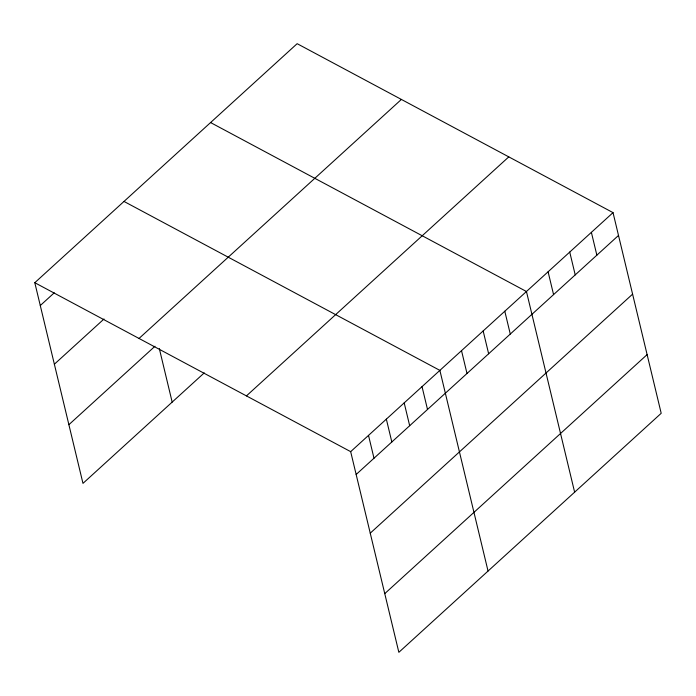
<?xml version="1.0" encoding="UTF-8"?>
<svg xmlns="http://www.w3.org/2000/svg" width="696" height="696" viewBox="0 0 696 696"><rect width="100%" height="100%" fill="white"/><g stroke="black" fill="none" stroke-linecap="round" stroke-linejoin="round"><path stroke-width="1.04" d="M34.8 282.707L297.149 43.683L613.028 212.628L661.2 413.293L398.851 652.317L350.671 451.652L34.8 282.707L82.972 483.372L204.241 372.891M40.281 305.535L54.245 292.816M54.366 364.217L104.008 318.994M139.035 338.456L401.392 99.432M68.887 424.682L154.982 346.243M246.436 395.902L508.785 156.878M350.671 451.652L613.028 212.628M356.152 474.481L618.5 235.457M370.246 533.171L632.594 294.147M384.757 593.636L647.115 354.612M210.575 122.557L526.446 291.511L574.626 492.176M124.001 201.44L439.872 370.385L488.044 571.051M591.383 232.351L596.863 255.18M569.737 252.065L575.218 274.894M548.091 271.788L553.572 294.617M504.8 311.225L510.281 334.054M483.163 330.948L488.644 353.777M461.518 350.662L466.999 373.491M422.028 386.637L427.509 409.465M404.193 402.897L409.674 425.717M386.35 419.149L391.831 441.977M368.515 435.4L373.996 458.229M159.323 348.565L172.173 402.105"/></g></svg>
